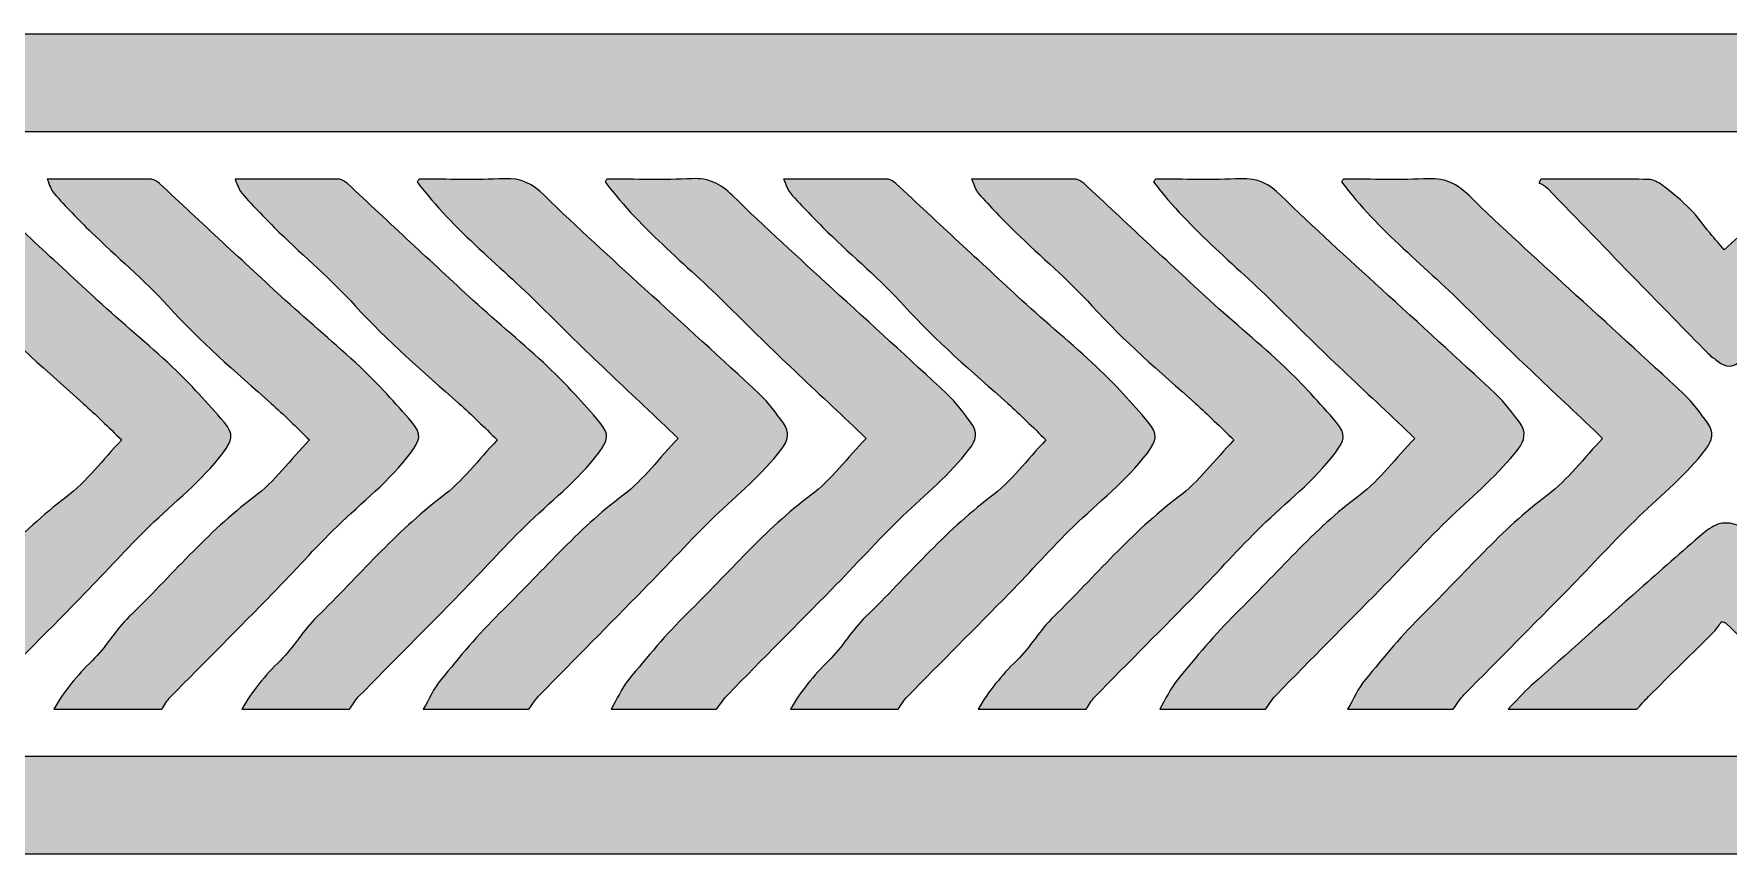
# Model space of a CAD drawing. Header units: millimetres. Extents: x 81 to 254, y 76 to 204.
# Drawn here: x 179.34 to 185.46, y 193.41 to 196.37 of the extents above; entities that cross this region are included whole.
import ezdxf

# ---------------------------------------------------------------- set-up
doc = ezdxf.new("R2010")
doc.units = ezdxf.units.MM
doc.header["$MEASUREMENT"] = 0
doc.layers.get('0').update_dxf_attribs({"lineweight": 0})

# ---------------------------------------------------------------- blocks, each defined once
blk = doc.blocks.new('Block_10')
at = {"true_color": 0xbbbdbf, "transparency": 33554687}
h = blk.add_hatch(color=9, dxfattribs=at)
h.dxf.hatch_style = 2
h.paths.add_polyline_path([(253.1243, 196.0185), (80.8699, 196.0185), (80.8699, 196.3713), (253.1243, 196.3713)])
h = blk.add_hatch(color=9, dxfattribs=at)
h.dxf.hatch_style = 2
h.paths.add_polyline_path([(253.1243, 193.4133), (80.8699, 193.4133), (80.8699, 193.7661), (253.1243, 193.7661)])
for points in [[(253.1243, 196.0185), (80.8699, 196.0185), (80.8699, 196.3713), (253.1243, 196.3713)], [(253.1243, 193.4133), (80.8699, 193.4133), (80.8699, 193.7661), (253.1243, 193.7661)]]:
    blk.add_lwpolyline(points, close=True)
blk = doc.blocks.new('Block_11')
at = {"true_color": 0xbbbdbf, "transparency": 33554687}
h = blk.add_hatch(color=9, dxfattribs=at)
edge = h.paths.add_edge_path()
edge.add_spline(control_points=[(178.7388, 193.9356), (178.7747, 194.0017), (178.8215, 194.0575), (178.8763, 194.1106), (178.9263, 194.1581), (178.9607, 194.2215), (179.0096, 194.2697), (179.1588, 194.4144), (179.2921, 194.5743), (179.4602, 194.7004), (179.5343, 194.7562), (179.5911, 194.8347), (179.6608, 194.9071), (179.6115, 194.954), (179.5677, 194.9973), (179.5216, 195.0387), (179.3955, 195.1524), (179.2642, 195.2633), (179.1488, 195.3908), (179.0627, 195.4852), (178.9642, 195.5672), (178.8725, 195.6568), (178.8264, 195.7015), (178.7819, 195.7484), (178.7388, 195.7966), (178.7275, 195.8083), (178.7234, 195.8262), (178.714, 195.8476), (178.845, 195.8476), (178.9683, 195.8476), (179.0909, 195.8469), (179.1006, 195.8462), (179.1113, 195.8386), (179.1199, 195.8318), (179.2715, 195.6912), (179.421, 195.5499), (179.5739, 195.4101), (179.6615, 195.3288), (179.7552, 195.253), (179.8434, 195.1703), (179.9088, 195.1076), (179.9715, 195.0401), (180.0301, 194.9712), (180.0673, 194.9271), (180.0604, 194.905), (180.0259, 194.8595), (179.9501, 194.7583), (179.8496, 194.6825), (179.7603, 194.595), (179.68, 194.5164), (179.6053, 194.4337), (179.5281, 194.3538), (179.4055, 194.2291), (179.2822, 194.1051), (179.1588, 193.9804), (179.1464, 193.9673), (179.1378, 193.9507), (179.1275, 193.9356), (178.9979, 193.9356), (178.8677, 193.9356), (178.7388, 193.9356)], knot_values=[0, 0, 0, 0, 1, 1, 1, 2, 2, 2, 3, 3, 3, 4, 4, 4, 5, 5, 5, 6, 6, 6, 7, 7, 7, 8, 8, 8, 9, 9, 9, 10, 10, 10, 11, 11, 11, 12, 12, 12, 13, 13, 13, 14, 14, 14, 15, 15, 15, 16, 16, 16, 17, 17, 17, 18, 18, 18, 19, 19, 19, 20, 20, 20, 20], degree=3, periodic=0)
h = blk.add_hatch(color=9, dxfattribs=at)
edge = h.paths.add_edge_path()
edge.add_spline(control_points=[(179.4155, 193.9356), (179.4523, 194.0017), (179.5002, 194.0575), (179.554, 194.1106), (179.6036, 194.1581), (179.638, 194.2215), (179.688, 194.2697), (179.8371, 194.4144), (179.9698, 194.5743), (180.1376, 194.7004), (180.2127, 194.7562), (180.2695, 194.8347), (180.3384, 194.9071), (180.2902, 194.954), (180.2461, 194.9973), (180.2003, 195.0387), (180.0721, 195.1524), (179.9419, 195.2633), (179.8268, 195.3908), (179.7414, 195.4852), (179.6422, 195.5672), (179.5505, 195.6568), (179.5037, 195.7015), (179.4596, 195.7484), (179.4155, 195.7966), (179.4048, 195.8083), (179.4017, 195.8262), (179.3913, 195.8476), (179.5226, 195.8476), (179.6463, 195.8476), (179.7682, 195.8469), (179.7786, 195.8462), (179.7903, 195.8386), (179.7972, 195.8318), (179.9488, 195.6912), (180.0993, 195.5499), (180.2519, 195.4101), (180.3398, 195.3288), (180.4335, 195.253), (180.521, 195.1703), (180.5871, 195.1076), (180.6495, 195.0401), (180.7074, 194.9712), (180.7456, 194.9271), (180.7384, 194.905), (180.7032, 194.8595), (180.6285, 194.7583), (180.5269, 194.6825), (180.438, 194.595), (180.3577, 194.5164), (180.2843, 194.4337), (180.2058, 194.3538), (180.0842, 194.2291), (179.9598, 194.1051), (179.8371, 193.9804), (179.8247, 193.9673), (179.8154, 193.9507), (179.8051, 193.9356), (179.6749, 193.9356), (179.5464, 193.9356), (179.4155, 193.9356)], knot_values=[0, 0, 0, 0, 1, 1, 1, 2, 2, 2, 3, 3, 3, 4, 4, 4, 5, 5, 5, 6, 6, 6, 7, 7, 7, 8, 8, 8, 9, 9, 9, 10, 10, 10, 11, 11, 11, 12, 12, 12, 13, 13, 13, 14, 14, 14, 15, 15, 15, 16, 16, 16, 17, 17, 17, 18, 18, 18, 19, 19, 19, 20, 20, 20, 20], degree=3, periodic=0)
h = blk.add_hatch(color=9, dxfattribs=at)
edge = h.paths.add_edge_path()
edge.add_spline(control_points=[(180.0941, 193.9356), (180.1307, 194.0017), (180.1782, 194.0575), (180.2326, 194.1106), (180.2812, 194.1581), (180.3164, 194.2215), (180.3663, 194.2697), (180.5148, 194.4144), (180.6481, 194.5743), (180.8149, 194.7004), (180.89, 194.7562), (180.9478, 194.8347), (181.0164, 194.9071), (180.9678, 194.954), (180.9244, 194.9973), (180.8779, 195.0387), (180.7494, 195.1524), (180.6198, 195.2633), (180.5034, 195.3908), (180.4187, 195.4852), (180.3201, 195.5672), (180.2282, 195.6568), (180.1823, 195.7015), (180.1376, 195.7484), (180.0941, 195.7966), (180.0842, 195.8083), (180.0797, 195.8262), (180.0697, 195.8476), (180.2013, 195.8476), (180.3236, 195.8476), (180.4469, 195.8469), (180.4559, 195.8462), (180.4676, 195.8386), (180.4755, 195.8318), (180.6268, 195.6912), (180.777, 195.5499), (180.9292, 195.4101), (181.0181, 195.3288), (181.1118, 195.253), (181.199, 195.1703), (181.2648, 195.1076), (181.3275, 195.0401), (181.3854, 194.9712), (181.4239, 194.9271), (181.416, 194.905), (181.3819, 194.8595), (181.3061, 194.7583), (181.2045, 194.6825), (181.1156, 194.595), (181.036, 194.5164), (180.9616, 194.4337), (180.8838, 194.3538), (180.7611, 194.2291), (180.6371, 194.1051), (180.5148, 193.9804), (180.5021, 193.9673), (180.4934, 193.9507), (180.4834, 193.9356), (180.3532, 193.9356), (180.2237, 193.9356), (180.0941, 193.9356)], knot_values=[0, 0, 0, 0, 1, 1, 1, 2, 2, 2, 3, 3, 3, 4, 4, 4, 5, 5, 5, 6, 6, 6, 7, 7, 7, 8, 8, 8, 9, 9, 9, 10, 10, 10, 11, 11, 11, 12, 12, 12, 13, 13, 13, 14, 14, 14, 15, 15, 15, 16, 16, 16, 17, 17, 17, 18, 18, 18, 19, 19, 19, 20, 20, 20, 20], degree=3, periodic=0)
h = blk.add_hatch(color=9, dxfattribs=at)
edge = h.paths.add_edge_path()
edge.add_spline(control_points=[(180.7494, 193.9356), (180.7697, 193.9714), (180.7863, 194.0107), (180.8128, 194.0417), (180.8796, 194.1237), (180.9478, 194.2063), (181.0236, 194.2808), (181.1714, 194.4241), (181.3044, 194.5833), (181.4708, 194.708), (181.5449, 194.7638), (181.6017, 194.843), (181.6689, 194.9126), (181.506, 195.0683), (181.344, 195.2172), (181.1897, 195.3729), (181.0354, 195.5279), (180.8596, 195.6623), (180.7267, 195.8373), (180.7294, 195.8407), (180.7322, 195.8442), (180.7339, 195.8476), (180.8369, 195.8476), (180.9392, 195.8435), (181.0416, 195.849), (181.1022, 195.8524), (181.1442, 195.8304), (181.1866, 195.7883), (181.3044, 195.6733), (181.4264, 195.563), (181.548, 195.4521), (181.6868, 195.3253), (181.825, 195.1999), (181.9628, 195.0718), (181.9952, 195.0408), (182.0227, 195.0036), (182.0496, 194.967), (182.073, 194.9353), (182.0668, 194.9057), (182.0427, 194.8733), (181.9717, 194.7824), (181.8842, 194.71), (181.8015, 194.6315), (181.7134, 194.546), (181.6307, 194.4551), (181.5438, 194.3676), (181.4205, 194.2415), (181.2951, 194.1154), (181.1714, 193.9893), (181.1552, 193.9735), (181.1435, 193.9535), (181.1304, 193.9356), (181.003, 193.9356), (180.8762, 193.9356), (180.7494, 193.9356)], knot_values=[0, 0, 0, 0, 1, 1, 1, 2, 2, 2, 3, 3, 3, 4, 4, 4, 5, 5, 5, 6, 6, 6, 7, 7, 7, 8, 8, 8, 9, 9, 9, 10, 10, 10, 11, 11, 11, 12, 12, 12, 13, 13, 13, 14, 14, 14, 15, 15, 15, 16, 16, 16, 17, 17, 17, 18, 18, 18, 18], degree=3, periodic=0)
h = blk.add_hatch(color=9, dxfattribs=at)
edge = h.paths.add_edge_path()
edge.add_spline(control_points=[(181.4274, 193.9356), (181.4481, 193.9714), (181.4646, 194.0107), (181.4894, 194.0417), (181.5583, 194.1237), (181.6252, 194.2063), (181.7016, 194.2808), (181.8491, 194.4241), (181.981, 194.5833), (182.1481, 194.708), (182.2232, 194.7638), (182.2801, 194.843), (182.3476, 194.9126), (182.1839, 195.0683), (182.0217, 195.2172), (181.867, 195.3729), (181.7134, 195.5279), (181.5376, 195.6623), (181.4053, 195.8373), (181.4074, 195.8407), (181.4088, 195.8442), (181.4122, 195.8476), (181.5142, 195.8476), (181.6176, 195.8435), (181.7189, 195.849), (181.7805, 195.8524), (181.8212, 195.8304), (181.8656, 195.7883), (181.9827, 195.6733), (182.1054, 195.563), (182.226, 195.4521), (182.3645, 195.3253), (182.5033, 195.1999), (182.6401, 195.0718), (182.6735, 195.0408), (182.7007, 195.0036), (182.7272, 194.967), (182.7507, 194.9353), (182.7452, 194.9057), (182.72, 194.8733), (182.6501, 194.7824), (182.5612, 194.71), (182.4788, 194.6315), (182.3907, 194.546), (182.3083, 194.4551), (182.2225, 194.3676), (182.0982, 194.2415), (181.9731, 194.1154), (181.8491, 193.9893), (181.8336, 193.9735), (181.8212, 193.9535), (181.8077, 193.9356), (181.6806, 193.9356), (181.5542, 193.9356), (181.4274, 193.9356)], knot_values=[0, 0, 0, 0, 1, 1, 1, 2, 2, 2, 3, 3, 3, 4, 4, 4, 5, 5, 5, 6, 6, 6, 7, 7, 7, 8, 8, 8, 9, 9, 9, 10, 10, 10, 11, 11, 11, 12, 12, 12, 13, 13, 13, 14, 14, 14, 15, 15, 15, 16, 16, 16, 17, 17, 17, 18, 18, 18, 18], degree=3, periodic=0)
h = blk.add_hatch(color=9, dxfattribs=at)
edge = h.paths.add_edge_path()
edge.add_spline(control_points=[(182.0747, 193.9356), (182.1109, 194.0017), (182.1591, 194.0575), (182.2122, 194.1106), (182.2611, 194.1581), (182.2962, 194.2215), (182.3466, 194.2697), (182.4954, 194.4144), (182.6284, 194.5743), (182.7958, 194.7004), (182.8709, 194.7562), (182.9288, 194.8347), (182.9963, 194.9071), (182.9481, 194.954), (182.9047, 194.9973), (182.8585, 195.0387), (182.7303, 195.1524), (182.6008, 195.2633), (182.4847, 195.3908), (182.3996, 195.4852), (182.3004, 195.5672), (182.2084, 195.6568), (182.1626, 195.7015), (182.1178, 195.7484), (182.074, 195.7966), (182.0641, 195.8083), (182.0599, 195.8262), (182.0496, 195.8476), (182.1809, 195.8476), (182.3042, 195.8476), (182.4268, 195.8469), (182.4368, 195.8462), (182.4478, 195.8386), (182.4551, 195.8318), (182.607, 195.6912), (182.7579, 195.5499), (182.9098, 195.4101), (182.998, 195.3288), (183.0917, 195.253), (183.1792, 195.1703), (183.2457, 195.1076), (183.3077, 195.0401), (183.3656, 194.9712), (183.4032, 194.9271), (183.3959, 194.905), (183.3625, 194.8595), (183.286, 194.7583), (183.1861, 194.6825), (183.0955, 194.595), (183.0163, 194.5164), (182.9425, 194.4337), (182.8647, 194.3538), (182.7421, 194.2291), (182.618, 194.1051), (182.4954, 193.9804), (182.483, 193.9673), (182.4737, 193.9507), (182.4627, 193.9356), (182.3331, 193.9356), (182.2043, 193.9356), (182.0747, 193.9356)], knot_values=[0, 0, 0, 0, 1, 1, 1, 2, 2, 2, 3, 3, 3, 4, 4, 4, 5, 5, 5, 6, 6, 6, 7, 7, 7, 8, 8, 8, 9, 9, 9, 10, 10, 10, 11, 11, 11, 12, 12, 12, 13, 13, 13, 14, 14, 14, 15, 15, 15, 16, 16, 16, 17, 17, 17, 18, 18, 18, 19, 19, 19, 20, 20, 20, 20], degree=3, periodic=0)
h = blk.add_hatch(color=9, dxfattribs=at)
edge = h.paths.add_edge_path()
edge.add_spline(control_points=[(182.7524, 193.9356), (182.7886, 194.0017), (182.8365, 194.0575), (182.8902, 194.1106), (182.9398, 194.1581), (182.9746, 194.2215), (183.0246, 194.2697), (183.1727, 194.4144), (183.3064, 194.5743), (183.4741, 194.7004), (183.5482, 194.7562), (183.6061, 194.8347), (183.675, 194.9071), (183.6254, 194.954), (183.5823, 194.9973), (183.5358, 195.0387), (183.4076, 195.1524), (183.2781, 195.2633), (183.1627, 195.3908), (183.0769, 195.4852), (182.9784, 195.5672), (182.8864, 195.6568), (182.8406, 195.7015), (182.7958, 195.7484), (182.7524, 195.7966), (182.7421, 195.8083), (182.7376, 195.8262), (182.7283, 195.8476), (182.8592, 195.8476), (182.9825, 195.8476), (183.1052, 195.8469), (183.1148, 195.8462), (183.1251, 195.8386), (183.1341, 195.8318), (183.2853, 195.6912), (183.4355, 195.5499), (183.5875, 195.4101), (183.6764, 195.3288), (183.77, 195.253), (183.8576, 195.1703), (183.9237, 195.1076), (183.9854, 195.0401), (184.0439, 194.9712), (184.0818, 194.9271), (184.0746, 194.905), (184.0402, 194.8595), (183.9647, 194.7583), (183.8631, 194.6825), (183.7739, 194.595), (183.6943, 194.5164), (183.6195, 194.4337), (183.542, 194.3538), (183.4194, 194.2291), (183.2953, 194.1051), (183.1727, 193.9804), (183.1606, 193.9673), (183.152, 193.9507), (183.1413, 193.9356), (183.0121, 193.9356), (182.8819, 193.9356), (182.7524, 193.9356)], knot_values=[0, 0, 0, 0, 1, 1, 1, 2, 2, 2, 3, 3, 3, 4, 4, 4, 5, 5, 5, 6, 6, 6, 7, 7, 7, 8, 8, 8, 9, 9, 9, 10, 10, 10, 11, 11, 11, 12, 12, 12, 13, 13, 13, 14, 14, 14, 15, 15, 15, 16, 16, 16, 17, 17, 17, 18, 18, 18, 19, 19, 19, 20, 20, 20, 20], degree=3, periodic=0)
h = blk.add_hatch(color=9, dxfattribs=at)
edge = h.paths.add_edge_path()
edge.add_spline(control_points=[(183.4076, 193.9356), (183.4283, 193.9714), (183.4445, 194.0107), (183.471, 194.0417), (183.5389, 194.1237), (183.6061, 194.2063), (183.6819, 194.2808), (183.8293, 194.4241), (183.962, 194.5833), (184.129, 194.708), (184.2031, 194.7638), (184.261, 194.843), (184.3275, 194.9126), (184.1649, 195.0683), (184.0016, 195.2172), (183.8472, 195.3729), (183.6936, 195.5279), (183.5179, 195.6623), (183.3852, 195.8373), (183.3877, 195.8407), (183.3904, 195.8442), (183.3921, 195.8476), (183.4951, 195.8476), (183.5975, 195.8435), (183.7001, 195.849), (183.7614, 195.8517), (183.8018, 195.8304), (183.8448, 195.7883), (183.962, 195.6733), (184.0853, 195.563), (184.2062, 195.4521), (184.3444, 195.3253), (184.4832, 195.1999), (184.6207, 195.0718), (184.6534, 195.0408), (184.681, 195.0036), (184.7085, 194.967), (184.7306, 194.9353), (184.7247, 194.9057), (184.7009, 194.8733), (184.6299, 194.7824), (184.5425, 194.71), (184.4598, 194.6315), (184.3709, 194.546), (184.2889, 194.4551), (184.2028, 194.3676), (184.0781, 194.2415), (183.9534, 194.1154), (183.8293, 193.9893), (183.8135, 193.9735), (183.8011, 193.9535), (183.7887, 193.9356), (183.6615, 193.9356), (183.5344, 193.9356), (183.4076, 193.9356)], knot_values=[0, 0, 0, 0, 1, 1, 1, 2, 2, 2, 3, 3, 3, 4, 4, 4, 5, 5, 5, 6, 6, 6, 7, 7, 7, 8, 8, 8, 9, 9, 9, 10, 10, 10, 11, 11, 11, 12, 12, 12, 13, 13, 13, 14, 14, 14, 15, 15, 15, 16, 16, 16, 17, 17, 17, 18, 18, 18, 18], degree=3, periodic=0)
h = blk.add_hatch(color=9, dxfattribs=at)
edge = h.paths.add_edge_path()
edge.add_spline(control_points=[(184.0853, 193.9356), (184.1063, 193.9714), (184.1228, 194.0107), (184.1487, 194.0417), (184.2166, 194.1237), (184.2834, 194.2063), (184.3599, 194.2808), (184.5066, 194.4241), (184.6396, 194.5833), (184.8063, 194.708), (184.8814, 194.7638), (184.9383, 194.843), (185.0055, 194.9126), (184.8422, 195.0683), (184.6803, 195.2172), (184.5259, 195.3729), (184.3709, 195.5279), (184.1955, 195.6623), (184.0636, 195.8373), (184.065, 195.8407), (184.0681, 195.8442), (184.0705, 195.8476), (184.1731, 195.8476), (184.2765, 195.8435), (184.3778, 195.849), (184.4391, 195.8517), (184.4794, 195.8304), (184.5235, 195.7883), (184.641, 195.6733), (184.7636, 195.563), (184.8849, 195.4521), (185.023, 195.3253), (185.1615, 195.1999), (185.299, 195.0718), (185.3317, 195.0408), (185.3589, 195.0036), (185.3858, 194.967), (185.4092, 194.9353), (185.4027, 194.9057), (185.3786, 194.8733), (185.3083, 194.7824), (185.2194, 194.71), (185.1381, 194.6315), (185.0492, 194.546), (184.9665, 194.4551), (184.8808, 194.3676), (184.7567, 194.2415), (184.6307, 194.1154), (184.5066, 193.9893), (184.4911, 193.9735), (184.4794, 193.9535), (184.466, 193.9356), (184.3392, 193.9356), (184.2117, 193.9356), (184.0853, 193.9356)], knot_values=[0, 0, 0, 0, 1, 1, 1, 2, 2, 2, 3, 3, 3, 4, 4, 4, 5, 5, 5, 6, 6, 6, 7, 7, 7, 8, 8, 8, 9, 9, 9, 10, 10, 10, 11, 11, 11, 12, 12, 12, 13, 13, 13, 14, 14, 14, 15, 15, 15, 16, 16, 16, 17, 17, 17, 18, 18, 18, 18], degree=3, periodic=0)
h = blk.add_hatch(color=9, dxfattribs=at)
edge = h.paths.add_edge_path()
edge.add_spline(control_points=[(184.7836, 195.8476), (184.818, 195.8476), (184.8518, 195.8476), (184.8853, 195.8476), (184.9813, 195.8476), (185.0758, 195.8483), (185.1708, 195.8462), (185.1874, 195.8462), (185.206, 195.8366), (185.2201, 195.8262), (185.2559, 195.7987), (185.2921, 195.7697), (185.3231, 195.738), (185.3496, 195.7119), (185.37, 195.6808), (185.3934, 195.6526), (185.4113, 195.6312), (185.4292, 195.6106), (185.4441, 195.5927), (185.5174, 195.6588), (185.5842, 195.7153), (185.6463, 195.776), (185.699, 195.8269), (185.7538, 195.8538), (185.832, 195.849), (185.9522, 195.8421), (186.0741, 195.8476), (186.2064, 195.8476), (186.1871, 195.8276), (186.173, 195.8138), (186.1592, 195.8008), (186.0328, 195.6808), (185.9067, 195.5596), (185.7789, 195.4411), (185.6883, 195.3563), (185.5946, 195.2757), (185.5036, 195.1917), (185.4747, 195.1655), (185.4496, 195.1682), (185.423, 195.1896), (185.4106, 195.1992), (185.3982, 195.2075), (185.3872, 195.2185), (185.3011, 195.3054), (185.217, 195.3915), (185.1316, 195.479), (185.0234, 195.5906), (184.9149, 195.7036), (184.8063, 195.8145), (184.7988, 195.8235), (184.7853, 195.8283), (184.776, 195.8345), (184.7778, 195.8386), (184.7815, 195.8435), (184.7836, 195.8476)], knot_values=[0, 0, 0, 0, 1, 1, 1, 2, 2, 2, 3, 3, 3, 4, 4, 4, 5, 5, 5, 6, 6, 6, 7, 7, 7, 8, 8, 8, 9, 9, 9, 10, 10, 10, 11, 11, 11, 12, 12, 12, 13, 13, 13, 14, 14, 14, 15, 15, 15, 16, 16, 16, 17, 17, 17, 18, 18, 18, 18], degree=3, periodic=0)
h = blk.add_hatch(color=9, dxfattribs=at)
edge = h.paths.add_edge_path()
edge.add_spline(control_points=[(184.6644, 193.9356), (184.6927, 193.9645), (184.7188, 193.9941), (184.7481, 194.021), (184.8787, 194.1374), (185.0069, 194.2525), (185.1378, 194.3676), (185.2146, 194.4358), (185.2911, 194.5033), (185.3693, 194.5702), (185.3872, 194.5853), (185.4082, 194.6005), (185.4303, 194.6053), (185.452, 194.6094), (185.4823, 194.6074), (185.4981, 194.595), (185.5698, 194.5419), (185.6377, 194.4861), (185.7034, 194.4262), (185.7992, 194.338), (185.8905, 194.2456), (185.9842, 194.1547), (186.0521, 194.0899), (186.12, 194.0252), (186.1871, 193.9604), (186.194, 193.9535), (186.1985, 193.9438), (186.203, 193.9356), (186.0583, 193.9356), (185.9136, 193.9356), (185.7689, 193.9356), (185.6628, 194.0396), (185.5557, 194.1437), (185.4496, 194.2477), (185.4478, 194.2484), (185.4464, 194.2484), (185.4354, 194.2518), (185.4279, 194.2422), (185.4182, 194.2263), (185.4065, 194.2139), (185.3286, 194.1368), (185.2497, 194.0596), (185.1715, 193.9817), (185.1577, 193.9673), (185.1429, 193.9507), (185.1288, 193.9356), (184.9745, 193.9356), (184.8188, 193.9356), (184.6644, 193.9356)], knot_values=[0, 0, 0, 0, 1, 1, 1, 2, 2, 2, 3, 3, 3, 4, 4, 4, 5, 5, 5, 6, 6, 6, 7, 7, 7, 8, 8, 8, 9, 9, 9, 10, 10, 10, 11, 11, 11, 12, 12, 12, 13, 13, 13, 14, 14, 14, 15, 15, 15, 16, 16, 16, 16], degree=3, periodic=0)
for points, knots in [([(178.7388, 193.9356), (178.7747, 194.0017), (178.8215, 194.0575), (178.8763, 194.1106), (178.9263, 194.1581), (178.9607, 194.2215), (179.0096, 194.2697), (179.1588, 194.4144), (179.2921, 194.5743), (179.4602, 194.7004), (179.5343, 194.7562), (179.5911, 194.8347), (179.6608, 194.9071), (179.6115, 194.954), (179.5677, 194.9973), (179.5216, 195.0387), (179.3955, 195.1524), (179.2642, 195.2633), (179.1488, 195.3908), (179.0627, 195.4852), (178.9642, 195.5672), (178.8725, 195.6568), (178.8264, 195.7015), (178.7819, 195.7484), (178.7388, 195.7966), (178.7275, 195.8083), (178.7234, 195.8262), (178.714, 195.8476), (178.845, 195.8476), (178.9683, 195.8476), (179.0909, 195.8469), (179.1006, 195.8462), (179.1113, 195.8386), (179.1199, 195.8318), (179.2715, 195.6912), (179.421, 195.5499), (179.5739, 195.4101), (179.6615, 195.3288), (179.7552, 195.253), (179.8434, 195.1703), (179.9088, 195.1076), (179.9715, 195.0401), (180.0301, 194.9712), (180.0673, 194.9271), (180.0604, 194.905), (180.0259, 194.8595), (179.9501, 194.7583), (179.8496, 194.6825), (179.7603, 194.595), (179.68, 194.5164), (179.6053, 194.4337), (179.5281, 194.3538), (179.4055, 194.2291), (179.2822, 194.1051), (179.1588, 193.9804), (179.1464, 193.9673), (179.1378, 193.9507), (179.1275, 193.9356), (178.9979, 193.9356), (178.8677, 193.9356), (178.7388, 193.9356)], [0, 0, 0, 0, 1, 1, 1, 2, 2, 2, 3, 3, 3, 4, 4, 4, 5, 5, 5, 6, 6, 6, 7, 7, 7, 8, 8, 8, 9, 9, 9, 10, 10, 10, 11, 11, 11, 12, 12, 12, 13, 13, 13, 14, 14, 14, 15, 15, 15, 16, 16, 16, 17, 17, 17, 18, 18, 18, 19, 19, 19, 20, 20, 20, 20]), ([(179.4155, 193.9356), (179.4523, 194.0017), (179.5002, 194.0575), (179.554, 194.1106), (179.6036, 194.1581), (179.638, 194.2215), (179.688, 194.2697), (179.8371, 194.4144), (179.9698, 194.5743), (180.1376, 194.7004), (180.2127, 194.7562), (180.2695, 194.8347), (180.3384, 194.9071), (180.2902, 194.954), (180.2461, 194.9973), (180.2003, 195.0387), (180.0721, 195.1524), (179.9419, 195.2633), (179.8268, 195.3908), (179.7414, 195.4852), (179.6422, 195.5672), (179.5505, 195.6568), (179.5037, 195.7015), (179.4596, 195.7484), (179.4155, 195.7966), (179.4048, 195.8083), (179.4017, 195.8262), (179.3913, 195.8476), (179.5226, 195.8476), (179.6463, 195.8476), (179.7682, 195.8469), (179.7786, 195.8462), (179.7903, 195.8386), (179.7972, 195.8318), (179.9488, 195.6912), (180.0993, 195.5499), (180.2519, 195.4101), (180.3398, 195.3288), (180.4335, 195.253), (180.521, 195.1703), (180.5871, 195.1076), (180.6495, 195.0401), (180.7074, 194.9712), (180.7456, 194.9271), (180.7384, 194.905), (180.7032, 194.8595), (180.6285, 194.7583), (180.5269, 194.6825), (180.438, 194.595), (180.3577, 194.5164), (180.2843, 194.4337), (180.2058, 194.3538), (180.0842, 194.2291), (179.9598, 194.1051), (179.8371, 193.9804), (179.8247, 193.9673), (179.8154, 193.9507), (179.8051, 193.9356), (179.6749, 193.9356), (179.5464, 193.9356), (179.4155, 193.9356)], [0, 0, 0, 0, 1, 1, 1, 2, 2, 2, 3, 3, 3, 4, 4, 4, 5, 5, 5, 6, 6, 6, 7, 7, 7, 8, 8, 8, 9, 9, 9, 10, 10, 10, 11, 11, 11, 12, 12, 12, 13, 13, 13, 14, 14, 14, 15, 15, 15, 16, 16, 16, 17, 17, 17, 18, 18, 18, 19, 19, 19, 20, 20, 20, 20]), ([(180.0941, 193.9356), (180.1307, 194.0017), (180.1782, 194.0575), (180.2326, 194.1106), (180.2812, 194.1581), (180.3164, 194.2215), (180.3663, 194.2697), (180.5148, 194.4144), (180.6481, 194.5743), (180.8149, 194.7004), (180.89, 194.7562), (180.9478, 194.8347), (181.0164, 194.9071), (180.9678, 194.954), (180.9244, 194.9973), (180.8779, 195.0387), (180.7494, 195.1524), (180.6198, 195.2633), (180.5034, 195.3908), (180.4187, 195.4852), (180.3201, 195.5672), (180.2282, 195.6568), (180.1823, 195.7015), (180.1376, 195.7484), (180.0941, 195.7966), (180.0842, 195.8083), (180.0797, 195.8262), (180.0697, 195.8476), (180.2013, 195.8476), (180.3236, 195.8476), (180.4469, 195.8469), (180.4559, 195.8462), (180.4676, 195.8386), (180.4755, 195.8318), (180.6268, 195.6912), (180.777, 195.5499), (180.9292, 195.4101), (181.0181, 195.3288), (181.1118, 195.253), (181.199, 195.1703), (181.2648, 195.1076), (181.3275, 195.0401), (181.3854, 194.9712), (181.4239, 194.9271), (181.416, 194.905), (181.3819, 194.8595), (181.3061, 194.7583), (181.2045, 194.6825), (181.1156, 194.595), (181.036, 194.5164), (180.9616, 194.4337), (180.8838, 194.3538), (180.7611, 194.2291), (180.6371, 194.1051), (180.5148, 193.9804), (180.5021, 193.9673), (180.4934, 193.9507), (180.4834, 193.9356), (180.3532, 193.9356), (180.2237, 193.9356), (180.0941, 193.9356)], [0, 0, 0, 0, 1, 1, 1, 2, 2, 2, 3, 3, 3, 4, 4, 4, 5, 5, 5, 6, 6, 6, 7, 7, 7, 8, 8, 8, 9, 9, 9, 10, 10, 10, 11, 11, 11, 12, 12, 12, 13, 13, 13, 14, 14, 14, 15, 15, 15, 16, 16, 16, 17, 17, 17, 18, 18, 18, 19, 19, 19, 20, 20, 20, 20]), ([(180.7494, 193.9356), (180.7697, 193.9714), (180.7863, 194.0107), (180.8128, 194.0417), (180.8796, 194.1237), (180.9478, 194.2063), (181.0236, 194.2808), (181.1714, 194.4241), (181.3044, 194.5833), (181.4708, 194.708), (181.5449, 194.7638), (181.6017, 194.843), (181.6689, 194.9126), (181.506, 195.0683), (181.344, 195.2172), (181.1897, 195.3729), (181.0354, 195.5279), (180.8596, 195.6623), (180.7267, 195.8373), (180.7294, 195.8407), (180.7322, 195.8442), (180.7339, 195.8476), (180.8369, 195.8476), (180.9392, 195.8435), (181.0416, 195.849), (181.1022, 195.8524), (181.1442, 195.8304), (181.1866, 195.7883), (181.3044, 195.6733), (181.4264, 195.563), (181.548, 195.4521), (181.6868, 195.3253), (181.825, 195.1999), (181.9628, 195.0718), (181.9952, 195.0408), (182.0227, 195.0036), (182.0496, 194.967), (182.073, 194.9353), (182.0668, 194.9057), (182.0427, 194.8733), (181.9717, 194.7824), (181.8842, 194.71), (181.8015, 194.6315), (181.7134, 194.546), (181.6307, 194.4551), (181.5438, 194.3676), (181.4205, 194.2415), (181.2951, 194.1154), (181.1714, 193.9893), (181.1552, 193.9735), (181.1435, 193.9535), (181.1304, 193.9356), (181.003, 193.9356), (180.8762, 193.9356), (180.7494, 193.9356)], [0, 0, 0, 0, 1, 1, 1, 2, 2, 2, 3, 3, 3, 4, 4, 4, 5, 5, 5, 6, 6, 6, 7, 7, 7, 8, 8, 8, 9, 9, 9, 10, 10, 10, 11, 11, 11, 12, 12, 12, 13, 13, 13, 14, 14, 14, 15, 15, 15, 16, 16, 16, 17, 17, 17, 18, 18, 18, 18]), ([(181.4274, 193.9356), (181.4481, 193.9714), (181.4646, 194.0107), (181.4894, 194.0417), (181.5583, 194.1237), (181.6252, 194.2063), (181.7016, 194.2808), (181.8491, 194.4241), (181.981, 194.5833), (182.1481, 194.708), (182.2232, 194.7638), (182.2801, 194.843), (182.3476, 194.9126), (182.1839, 195.0683), (182.0217, 195.2172), (181.867, 195.3729), (181.7134, 195.5279), (181.5376, 195.6623), (181.4053, 195.8373), (181.4074, 195.8407), (181.4088, 195.8442), (181.4122, 195.8476), (181.5142, 195.8476), (181.6176, 195.8435), (181.7189, 195.849), (181.7805, 195.8524), (181.8212, 195.8304), (181.8656, 195.7883), (181.9827, 195.6733), (182.1054, 195.563), (182.226, 195.4521), (182.3645, 195.3253), (182.5033, 195.1999), (182.6401, 195.0718), (182.6735, 195.0408), (182.7007, 195.0036), (182.7272, 194.967), (182.7507, 194.9353), (182.7452, 194.9057), (182.72, 194.8733), (182.6501, 194.7824), (182.5612, 194.71), (182.4788, 194.6315), (182.3907, 194.546), (182.3083, 194.4551), (182.2225, 194.3676), (182.0982, 194.2415), (181.9731, 194.1154), (181.8491, 193.9893), (181.8336, 193.9735), (181.8212, 193.9535), (181.8077, 193.9356), (181.6806, 193.9356), (181.5542, 193.9356), (181.4274, 193.9356)], [0, 0, 0, 0, 1, 1, 1, 2, 2, 2, 3, 3, 3, 4, 4, 4, 5, 5, 5, 6, 6, 6, 7, 7, 7, 8, 8, 8, 9, 9, 9, 10, 10, 10, 11, 11, 11, 12, 12, 12, 13, 13, 13, 14, 14, 14, 15, 15, 15, 16, 16, 16, 17, 17, 17, 18, 18, 18, 18]), ([(182.0747, 193.9356), (182.1109, 194.0017), (182.1591, 194.0575), (182.2122, 194.1106), (182.2611, 194.1581), (182.2962, 194.2215), (182.3466, 194.2697), (182.4954, 194.4144), (182.6284, 194.5743), (182.7958, 194.7004), (182.8709, 194.7562), (182.9288, 194.8347), (182.9963, 194.9071), (182.9481, 194.954), (182.9047, 194.9973), (182.8585, 195.0387), (182.7303, 195.1524), (182.6008, 195.2633), (182.4847, 195.3908), (182.3996, 195.4852), (182.3004, 195.5672), (182.2084, 195.6568), (182.1626, 195.7015), (182.1178, 195.7484), (182.074, 195.7966), (182.0641, 195.8083), (182.0599, 195.8262), (182.0496, 195.8476), (182.1809, 195.8476), (182.3042, 195.8476), (182.4268, 195.8469), (182.4368, 195.8462), (182.4478, 195.8386), (182.4551, 195.8318), (182.607, 195.6912), (182.7579, 195.5499), (182.9098, 195.4101), (182.998, 195.3288), (183.0917, 195.253), (183.1792, 195.1703), (183.2457, 195.1076), (183.3077, 195.0401), (183.3656, 194.9712), (183.4032, 194.9271), (183.3959, 194.905), (183.3625, 194.8595), (183.286, 194.7583), (183.1861, 194.6825), (183.0955, 194.595), (183.0163, 194.5164), (182.9425, 194.4337), (182.8647, 194.3538), (182.7421, 194.2291), (182.618, 194.1051), (182.4954, 193.9804), (182.483, 193.9673), (182.4737, 193.9507), (182.4627, 193.9356), (182.3331, 193.9356), (182.2043, 193.9356), (182.0747, 193.9356)], [0, 0, 0, 0, 1, 1, 1, 2, 2, 2, 3, 3, 3, 4, 4, 4, 5, 5, 5, 6, 6, 6, 7, 7, 7, 8, 8, 8, 9, 9, 9, 10, 10, 10, 11, 11, 11, 12, 12, 12, 13, 13, 13, 14, 14, 14, 15, 15, 15, 16, 16, 16, 17, 17, 17, 18, 18, 18, 19, 19, 19, 20, 20, 20, 20]), ([(182.7524, 193.9356), (182.7886, 194.0017), (182.8365, 194.0575), (182.8902, 194.1106), (182.9398, 194.1581), (182.9746, 194.2215), (183.0246, 194.2697), (183.1727, 194.4144), (183.3064, 194.5743), (183.4741, 194.7004), (183.5482, 194.7562), (183.6061, 194.8347), (183.675, 194.9071), (183.6254, 194.954), (183.5823, 194.9973), (183.5358, 195.0387), (183.4076, 195.1524), (183.2781, 195.2633), (183.1627, 195.3908), (183.0769, 195.4852), (182.9784, 195.5672), (182.8864, 195.6568), (182.8406, 195.7015), (182.7958, 195.7484), (182.7524, 195.7966), (182.7421, 195.8083), (182.7376, 195.8262), (182.7283, 195.8476), (182.8592, 195.8476), (182.9825, 195.8476), (183.1052, 195.8469), (183.1148, 195.8462), (183.1251, 195.8386), (183.1341, 195.8318), (183.2853, 195.6912), (183.4355, 195.5499), (183.5875, 195.4101), (183.6764, 195.3288), (183.77, 195.253), (183.8576, 195.1703), (183.9237, 195.1076), (183.9854, 195.0401), (184.0439, 194.9712), (184.0818, 194.9271), (184.0746, 194.905), (184.0402, 194.8595), (183.9647, 194.7583), (183.8631, 194.6825), (183.7739, 194.595), (183.6943, 194.5164), (183.6195, 194.4337), (183.542, 194.3538), (183.4194, 194.2291), (183.2953, 194.1051), (183.1727, 193.9804), (183.1606, 193.9673), (183.152, 193.9507), (183.1413, 193.9356), (183.0121, 193.9356), (182.8819, 193.9356), (182.7524, 193.9356)], [0, 0, 0, 0, 1, 1, 1, 2, 2, 2, 3, 3, 3, 4, 4, 4, 5, 5, 5, 6, 6, 6, 7, 7, 7, 8, 8, 8, 9, 9, 9, 10, 10, 10, 11, 11, 11, 12, 12, 12, 13, 13, 13, 14, 14, 14, 15, 15, 15, 16, 16, 16, 17, 17, 17, 18, 18, 18, 19, 19, 19, 20, 20, 20, 20]), ([(183.4076, 193.9356), (183.4283, 193.9714), (183.4445, 194.0107), (183.471, 194.0417), (183.5389, 194.1237), (183.6061, 194.2063), (183.6819, 194.2808), (183.8293, 194.4241), (183.962, 194.5833), (184.129, 194.708), (184.2031, 194.7638), (184.261, 194.843), (184.3275, 194.9126), (184.1649, 195.0683), (184.0016, 195.2172), (183.8472, 195.3729), (183.6936, 195.5279), (183.5179, 195.6623), (183.3852, 195.8373), (183.3877, 195.8407), (183.3904, 195.8442), (183.3921, 195.8476), (183.4951, 195.8476), (183.5975, 195.8435), (183.7001, 195.849), (183.7614, 195.8517), (183.8018, 195.8304), (183.8448, 195.7883), (183.962, 195.6733), (184.0853, 195.563), (184.2062, 195.4521), (184.3444, 195.3253), (184.4832, 195.1999), (184.6207, 195.0718), (184.6534, 195.0408), (184.681, 195.0036), (184.7085, 194.967), (184.7306, 194.9353), (184.7247, 194.9057), (184.7009, 194.8733), (184.6299, 194.7824), (184.5425, 194.71), (184.4598, 194.6315), (184.3709, 194.546), (184.2889, 194.4551), (184.2028, 194.3676), (184.0781, 194.2415), (183.9534, 194.1154), (183.8293, 193.9893), (183.8135, 193.9735), (183.8011, 193.9535), (183.7887, 193.9356), (183.6615, 193.9356), (183.5344, 193.9356), (183.4076, 193.9356)], [0, 0, 0, 0, 1, 1, 1, 2, 2, 2, 3, 3, 3, 4, 4, 4, 5, 5, 5, 6, 6, 6, 7, 7, 7, 8, 8, 8, 9, 9, 9, 10, 10, 10, 11, 11, 11, 12, 12, 12, 13, 13, 13, 14, 14, 14, 15, 15, 15, 16, 16, 16, 17, 17, 17, 18, 18, 18, 18]), ([(184.0853, 193.9356), (184.1063, 193.9714), (184.1228, 194.0107), (184.1487, 194.0417), (184.2166, 194.1237), (184.2834, 194.2063), (184.3599, 194.2808), (184.5066, 194.4241), (184.6396, 194.5833), (184.8063, 194.708), (184.8814, 194.7638), (184.9383, 194.843), (185.0055, 194.9126), (184.8422, 195.0683), (184.6803, 195.2172), (184.5259, 195.3729), (184.3709, 195.5279), (184.1955, 195.6623), (184.0636, 195.8373), (184.065, 195.8407), (184.0681, 195.8442), (184.0705, 195.8476), (184.1731, 195.8476), (184.2765, 195.8435), (184.3778, 195.849), (184.4391, 195.8517), (184.4794, 195.8304), (184.5235, 195.7883), (184.641, 195.6733), (184.7636, 195.563), (184.8849, 195.4521), (185.023, 195.3253), (185.1615, 195.1999), (185.299, 195.0718), (185.3317, 195.0408), (185.3589, 195.0036), (185.3858, 194.967), (185.4092, 194.9353), (185.4027, 194.9057), (185.3786, 194.8733), (185.3083, 194.7824), (185.2194, 194.71), (185.1381, 194.6315), (185.0492, 194.546), (184.9665, 194.4551), (184.8808, 194.3676), (184.7567, 194.2415), (184.6307, 194.1154), (184.5066, 193.9893), (184.4911, 193.9735), (184.4794, 193.9535), (184.466, 193.9356), (184.3392, 193.9356), (184.2117, 193.9356), (184.0853, 193.9356)], [0, 0, 0, 0, 1, 1, 1, 2, 2, 2, 3, 3, 3, 4, 4, 4, 5, 5, 5, 6, 6, 6, 7, 7, 7, 8, 8, 8, 9, 9, 9, 10, 10, 10, 11, 11, 11, 12, 12, 12, 13, 13, 13, 14, 14, 14, 15, 15, 15, 16, 16, 16, 17, 17, 17, 18, 18, 18, 18]), ([(184.7836, 195.8476), (184.818, 195.8476), (184.8518, 195.8476), (184.8853, 195.8476), (184.9813, 195.8476), (185.0758, 195.8483), (185.1708, 195.8462), (185.1874, 195.8462), (185.206, 195.8366), (185.2201, 195.8262), (185.2559, 195.7987), (185.2921, 195.7697), (185.3231, 195.738), (185.3496, 195.7119), (185.37, 195.6808), (185.3934, 195.6526), (185.4113, 195.6312), (185.4292, 195.6106), (185.4441, 195.5927), (185.5174, 195.6588), (185.5842, 195.7153), (185.6463, 195.776), (185.699, 195.8269), (185.7538, 195.8538), (185.832, 195.849), (185.9522, 195.8421), (186.0741, 195.8476), (186.2064, 195.8476), (186.1871, 195.8276), (186.173, 195.8138), (186.1592, 195.8008), (186.0328, 195.6808), (185.9067, 195.5596), (185.7789, 195.4411), (185.6883, 195.3563), (185.5946, 195.2757), (185.5036, 195.1917), (185.4747, 195.1655), (185.4496, 195.1682), (185.423, 195.1896), (185.4106, 195.1992), (185.3982, 195.2075), (185.3872, 195.2185), (185.3011, 195.3054), (185.217, 195.3915), (185.1316, 195.479), (185.0234, 195.5906), (184.9149, 195.7036), (184.8063, 195.8145), (184.7988, 195.8235), (184.7853, 195.8283), (184.776, 195.8345), (184.7778, 195.8386), (184.7815, 195.8435), (184.7836, 195.8476)], [0, 0, 0, 0, 1, 1, 1, 2, 2, 2, 3, 3, 3, 4, 4, 4, 5, 5, 5, 6, 6, 6, 7, 7, 7, 8, 8, 8, 9, 9, 9, 10, 10, 10, 11, 11, 11, 12, 12, 12, 13, 13, 13, 14, 14, 14, 15, 15, 15, 16, 16, 16, 17, 17, 17, 18, 18, 18, 18]), ([(184.6644, 193.9356), (184.6927, 193.9645), (184.7188, 193.9941), (184.7481, 194.021), (184.8787, 194.1374), (185.0069, 194.2525), (185.1378, 194.3676), (185.2146, 194.4358), (185.2911, 194.5033), (185.3693, 194.5702), (185.3872, 194.5853), (185.4082, 194.6005), (185.4303, 194.6053), (185.452, 194.6094), (185.4823, 194.6074), (185.4981, 194.595), (185.5698, 194.5419), (185.6377, 194.4861), (185.7034, 194.4262), (185.7992, 194.338), (185.8905, 194.2456), (185.9842, 194.1547), (186.0521, 194.0899), (186.12, 194.0252), (186.1871, 193.9604), (186.194, 193.9535), (186.1985, 193.9438), (186.203, 193.9356), (186.0583, 193.9356), (185.9136, 193.9356), (185.7689, 193.9356), (185.6628, 194.0396), (185.5557, 194.1437), (185.4496, 194.2477), (185.4478, 194.2484), (185.4464, 194.2484), (185.4354, 194.2518), (185.4279, 194.2422), (185.4182, 194.2263), (185.4065, 194.2139), (185.3286, 194.1368), (185.2497, 194.0596), (185.1715, 193.9817), (185.1577, 193.9673), (185.1429, 193.9507), (185.1288, 193.9356), (184.9745, 193.9356), (184.8188, 193.9356), (184.6644, 193.9356)], [0, 0, 0, 0, 1, 1, 1, 2, 2, 2, 3, 3, 3, 4, 4, 4, 5, 5, 5, 6, 6, 6, 7, 7, 7, 8, 8, 8, 9, 9, 9, 10, 10, 10, 11, 11, 11, 12, 12, 12, 13, 13, 13, 14, 14, 14, 15, 15, 15, 16, 16, 16, 16])]:
    blk.add_open_spline(points, degree=3, knots=knots)
blk = doc.blocks.new('Block_5')
for name in ['Block_10', 'Block_11']:
    blk.add_blockref(name, (0, 0))
blk = doc.blocks.new('Block_4')
blk.add_blockref('Block_5', (0, 0))

msp = doc.modelspace()

# ---------------------------------------------------------------- block references
msp.add_blockref('Block_4', (0, 0))

doc.saveas('drawing.dxf')
